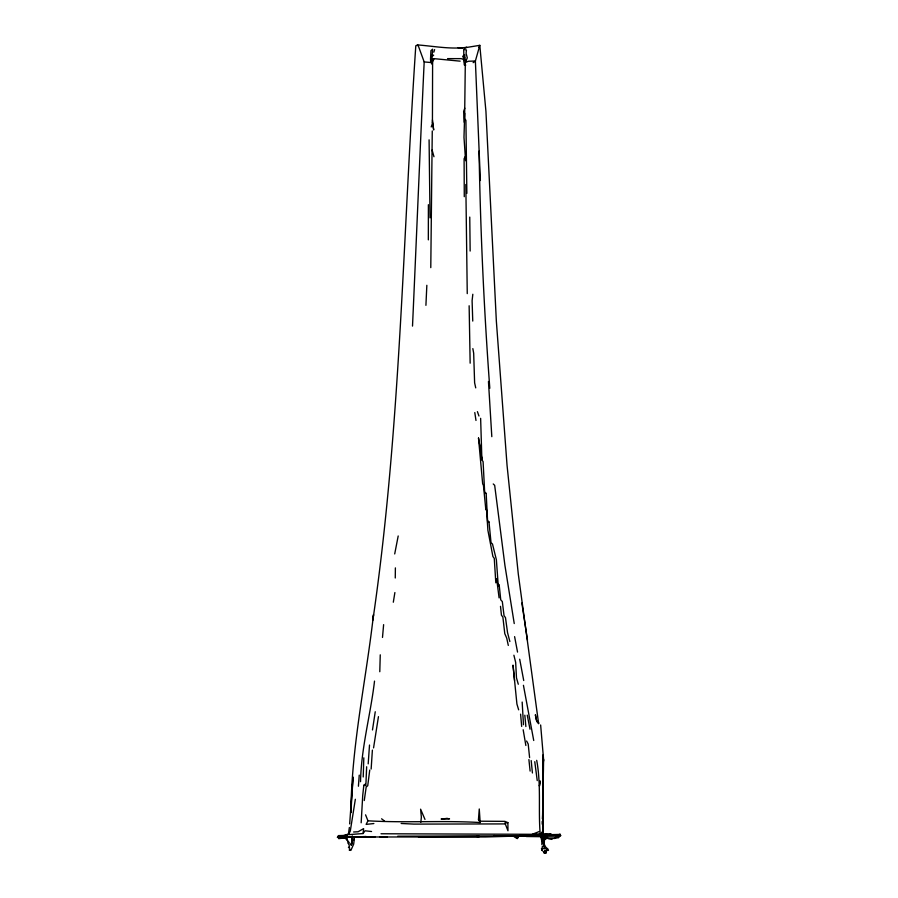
<?xml version="1.0" encoding="UTF-8"?>
<svg xmlns="http://www.w3.org/2000/svg" width="898" height="898" viewBox="0 0 898 898"><rect width="100%" height="100%" fill="white"/><g stroke="black" fill="none" stroke-linecap="round" stroke-linejoin="round"><path stroke-width="1.35" d="M495.819 582.836L494.259 558.332L492.923 556.58L487.895 530.291L486.626 510.547L485.807 509.413L483.45 485.425L482.664 483.82L478.499 438.056L481.889 459.776L483.09 461.651L484.729 493.429L486.177 493.429L487.659 522.49L488.995 521.951L491.015 542.549L492.497 544.076L496.381 559.78L498.278 586.068L499.209 585.137L497.773 583.868M428.335 239.856L428.391 204.688M431.422 59.695L432.6 62.737L432.432 123.486L431.22 126.944M412.508 326.097C416.481 238.06 420.04 149.944 424.182 61.94L418.3 45.809L417.626 45.113L415.796 45.787C402.854 237.308 400.609 429.794 372.894 620.058L373.512 614.659C366.025 680.718 351.432 745.901 350.905 812.623M465.77 65.116L464.457 65.026L465.591 60.772L464.693 58.999L464.917 54.845L462.683 56.305L463.705 58.213M542.987 834.264L543.357 768.587L542.897 772.044M430.782 267.638L432.264 130.94M480.183 822.546L479.263 808.975L478.466 819.47L480.183 822.546C442.781 820.334 405.413 822.995 367.956 820.806L366.115 824.386L373.86 823.545M395.266 577.998L395.378 567.884M542.841 789.87L543.066 769.339M541.853 844.67L541.763 839.08M470.148 363.185L469.138 305.769M542.841 791.239L543.234 770.72L542.841 791.351M542.426 834.186L540.169 833.804C538.216 809.67 541.258 784.56 536.69 760.325M464.715 113.294L463.985 137.304L465.579 160.697M464.895 58.089L463.873 55.676L463.705 49.502L466.432 50.007L466.096 53.341L467.297 57.876L465.31 62.456L464.614 118.525L465.916 120.321L466.859 193.384M542.83 786.221L542.819 777.769M379.787 671.726L380.258 654.833M431.601 63.971L432.589 49.199L430.928 50.67L430.524 58.976L430.703 62.49L432.6 62.737M363.219 776.972L363.813 757.833M425.921 305.331L426.842 285.295M543.829 845.388L544.985 836.801M542.819 767.667L543.593 759.596L540.641 724.989M352.297 835.87L351.354 845.243L352.117 837.172M361.164 822.781L362.725 795.415L363.825 785.312L365.845 785.66L366.653 766.746M350.894 812.454L353.071 777.051L349.67 823.893M371.143 769.025L372.389 750.088M347.301 835.387L338.512 835.6L337.334 837.385L338.759 837.744L338.894 838.586L346.751 837.879M351.163 844.288L351.208 843.671M368.191 763.872L369.516 745.037M360.547 781.675C361.198 747.641 370.593 714.662 374.522 681.099M358.414 786.233L359.245 775.131M382.492 637.434L383.626 624.649M541.853 849.654L542.414 846.185M472.819 294.252L472.101 300.774L472.752 321.069M373.557 747.888L378.451 716.649M355.35 799.265L350.287 831.077L348.503 834.657L363.061 833.546L363.623 828.618L358.089 831.773L353.599 831.997M353.442 836.914L354.261 839.147L353.689 844.086L350.905 850.35L349.187 850.002L349.76 849.631L350.198 850.44L350.119 849.261M351.455 845.063L352.016 840.371L351.354 845.243M420.836 822.242L421.364 817.225L420.601 809.177L424.979 819.436M375.252 711.755L372.479 729.951M369.751 770.057L367.731 785.716L366.171 787.108L364.262 800.545M349.356 827.496L348.469 833.838M393.313 602.221L394.884 592.557M394.705 553.943L398.196 535.971M544.951 836.981L544.267 839.675L547.151 838.249L552.001 839.405M348.536 833.973L338.198 837.452L345.079 837.924L348.75 842.156L348.323 843.75L346.74 837.273M433.801 52.207L434.621 49.592M558.837 834.702L559.993 834.186L560.666 835.656L558.309 837.003L558.769 834.758L558.04 835.847L558.522 837.598L554.526 838.44L548.117 838.451L546.242 836.566M543.009 763.592L543.593 759.596L542.527 818.942L542.785 811.77L543.021 835.095L542.841 798.086M538.519 723.496L538.755 722.823M338.894 838.586L339.343 837.284L338.512 835.6M464.794 108.187L463.626 111.386L464.221 122.263M478.993 47.459L479.801 45.327L464.311 47.841M465.097 156.735L464.098 158.778L464.277 196.684M431.68 61.266L432.971 61.019L434.161 58.662L460.158 61.165M504.979 823.129L507.965 830.762L507.886 822.635L504.979 823.129L504.541 823.915L413.911 824.106L401.159 823.477M538.632 723.709L518.303 574.125L507.044 465.265L496.347 321.035L485.93 111.318L479.801 45.327L475.379 61.019L480.363 180.509M545.4 850.776L545.827 852.55L544.783 853.1L543.481 851.484L544.21 853.1L545.917 850.586L548.498 850.361L547.668 848.913L544.615 848.588L542.437 840.528L544.592 837.16L546.377 836.42M518.37 836.891L517.237 838.53L514.195 836.824M363.061 833.546L365.015 830.796L371.559 831.514M518.752 836.431L517.237 838.53L515.441 836.655M547.668 848.913L545.569 846.904L542.437 840.528L543.481 839.114L544.615 848.588L541.404 848.677M353.296 840.371L354.261 839.147M545.917 850.586L546.658 849.789M554.526 838.44L556.951 836.397L558.522 837.598L558.612 835.836L560.666 835.656M546.68 850.518L545.108 851.832L544.996 851.181M363.825 785.312L365.363 784.066M431.781 56.619L433.633 55.227L431.691 54.879M473.134 62.669L475.379 61.019L468.453 61.244L465.31 62.456M431.893 61.805L430.703 62.49L424.182 61.94M544.502 850.9L544.828 852.999L546.018 852.932L544.884 850.877M558.848 834.871L485.56 836.97L338.456 836.981M349.008 847.151L348.424 847.398L349.558 848.217L348.75 842.156M381.01 833.759L532.289 834.298L539.283 831.514M464.502 47.942L466.814 47.325C450.437 49.491 433.723 46.135 417.323 44.9L417.985 45.731M542.594 834.141L544.794 833.748L548.779 834.691M353.206 837.16L366.103 836.476M546.556 834.669L551.17 834.051L545.614 834.264M339.029 836.352L346.594 835.454M434.161 58.662L431.792 58.898L432.971 61.019M532.289 834.298L540.169 833.804M547.948 834.713L560.296 834.41M457.935 47.706L462.784 48.2M558.893 836.891L526.307 836.509M397.747 836.206L543.492 835.712L520.099 835.331L545.468 835.084L557.748 835.342L558.129 836.33M359.559 837.116L338.198 837.452L338.759 836.756L339.915 837.946M339.343 837.284L343.485 837.217M362.354 837.037L375.196 836.846M526.666 834.949L542.515 834.758M550.014 834.691L554.964 834.669M418.3 836.734L479.453 836.509L476.703 836.487M447.574 58.628L460.921 58.628L463.458 59.167L465.591 60.772L465.478 59.459L465.826 60.424M379.921 836.914L387.42 836.97M555.559 835.219L558.219 835.32M544.592 837.16L541.55 836.992L542.437 840.528M493.81 835.578L501.926 836.139M545.973 852.954L544.278 852.831L544.895 851.461L545.827 852.55M507.886 822.635L504.867 821.356L480.206 821.21L478.466 819.47M381.594 818.796L384.569 821.109M487.535 520.694L488.995 521.951M484.729 492.16L486.177 493.429M493.238 483.966L494.675 485.335L504.912 565.336L514.24 623.549M543.436 851.652L544.783 853.1M538.205 723.204L536.678 720.825L535.365 714.774L536.409 720.275M545.917 836.498L547.151 838.249M541.977 849.89L542.482 850.81L541.988 849.957M526.61 741.03L528.204 744.049L529.596 757.609M365.565 814.834L367.956 820.806M541.505 832.21L542.224 834.074M477.41 411.621L478.948 415.999M518.651 709.824L516.922 704.043L513.016 665.115L514.543 680.448M496.639 578.682L499.097 597.888M518.292 684.242L516.473 677.855L515.665 662.387L513.892 655.214M432.106 150.033L433.97 156.723M509.851 641.52L507.55 632.686L505.484 617.644L504.036 615.658L502.319 601.57L500.747 599.842L499.209 585.137M540.776 836.644L541.887 841.291M475.727 387.88L474.615 382.784L473.673 353.183L472.842 348.615M508.302 645.426L506.708 638.063L504.788 633.662L502.88 617.094L501.443 615.22L500.5 606.33M527.249 715.145L530.011 729.221M523.433 685.297L533.726 740.491M519.695 659.222L523.725 680.527M514.599 636.637L517.54 652.083M478.499 438.056L480.857 451.492M463.458 59.167L464.457 65.026M523.175 729.76L525.858 745.497M432.342 121.937L433.689 129.963L432.421 119.917M521.839 603.029L527.485 640.151M474.795 412.575L475.985 420.455M486.278 508.01L486.626 510.547M534.77 761.695L537.24 780.609M481.025 452.873L481.889 459.776L480.632 418.322M528.9 759.585L530.112 771.079M531.178 760.572L532.424 772.976M524.825 715.212L525.869 726.527M520.593 714.168L521.671 726.415M523.467 724.72L522.165 702.056M488.456 381.47L491.812 436.664M489.803 388.273C483.977 309.35 480.374 230.27 479.061 151.1M429.087 139.841L430.041 217.855M542.953 760.988L542.785 755.083L543.11 771.595M542.179 821.513L542.235 824.196M465.826 184.494L467.252 293.624M543.043 838.362L543.088 842.47M469.755 217.069L470.148 251.047M542.841 796.459L542.897 802.891M542.897 837.89L542.92 842.01M536.678 720.825L536.678 721.644M540.136 781.17L539.44 785.952L540.136 781.17M447.013 818.426L441.109 819.021L449.528 818.853L447.013 818.426"/></g></svg>
